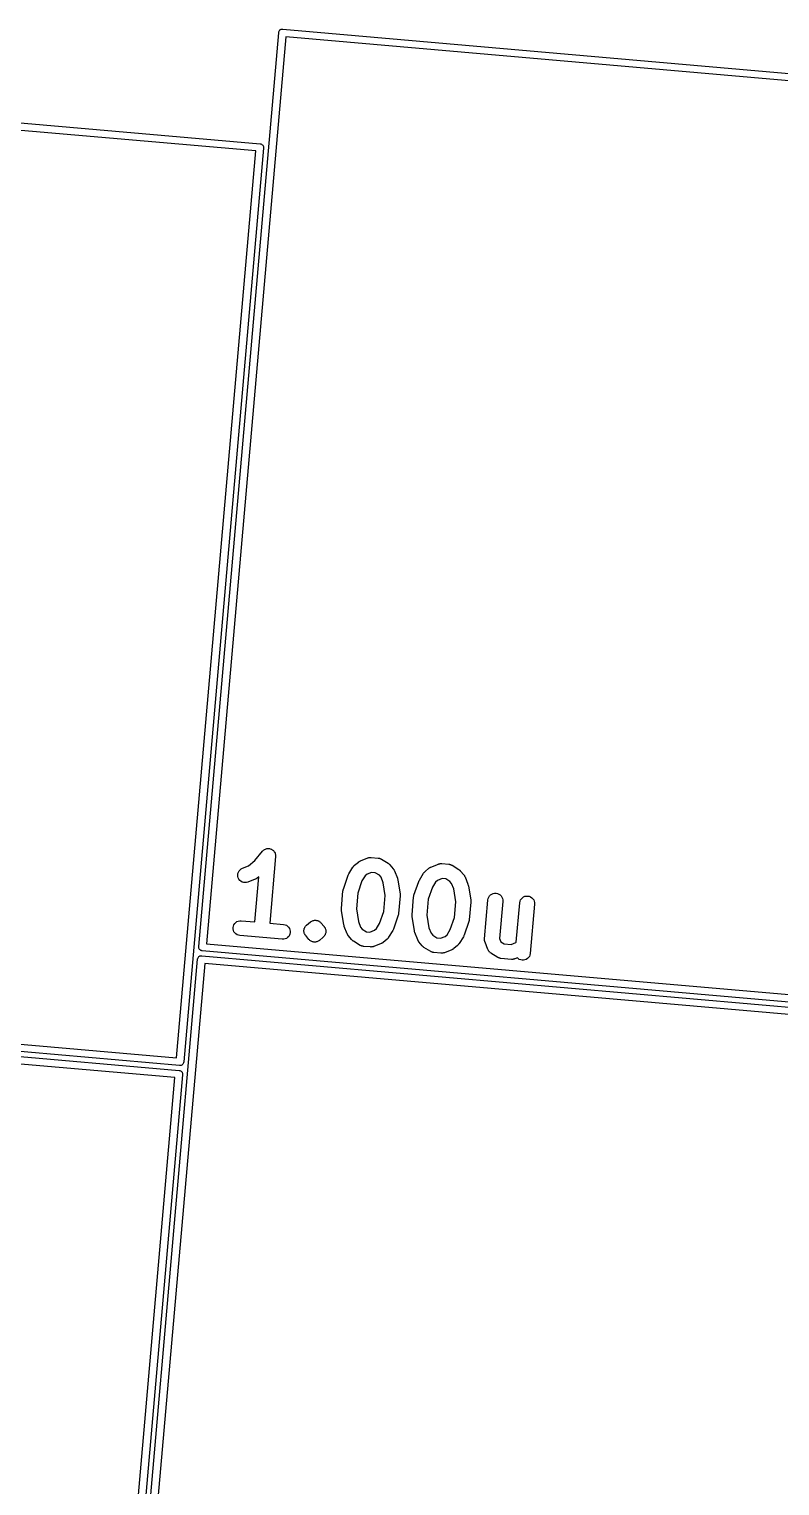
# Model space of a CAD drawing. Extents: x 72 to 342, y -189 to -99.
# Drawn here: x 129.63 to 145.01, y -128.88 to -99.05 of the extents above; entities that cross this region are included whole.
import ezdxf

# ---------------------------------------------------------------- set-up
doc = ezdxf.new("R2010")
doc.units = 0
doc.header["$MEASUREMENT"] = 0
doc.layers.add('BLACK', color=7, linetype='CONTINUOUS')

msp = doc.modelspace()

# ---------------------------------------------------------------- linework, layer by layer
at = {"layer": 'BLACK', "linetype": 'CONTINUOUS'}
for p, q in [((134.767, -99.0642), (134.779, -99.0557)), ((134.779, -99.0557), (134.787, -99.0523)), ((134.779, -99.0557), (134.779, -99.0557)), ((134.787, -99.0523), (134.793, -99.0498)), ((134.793, -99.0498), (134.796, -99.0492)), ((134.796, -99.0492), (134.808, -99.0467)), ((134.808, -99.0467), (134.819, -99.0466)), ((134.819, -99.0466), (134.823, -99.0466)), ((134.823, -99.0466), (134.827, -99.0473)), ((134.827, -99.0473), (153.544, -100.685)), ((133.103, -117.837), (134.74, -99.1199)), ((134.886, -99.2054), (133.261, -117.778)), ((134.74, -99.1162), (134.741, -99.1125)), ((134.74, -99.1199), (134.74, -99.1162)), ((134.741, -99.1125), (134.743, -99.1014)), ((134.741, -99.1125), (134.741, -99.1125)), ((134.743, -99.1014), (134.748, -99.0875)), ((134.748, -99.0875), (134.757, -99.0749)), ((134.757, -99.0749), (134.767, -99.0642)), ((153.458, -100.83), (134.886, -99.2054)), ((115.642, -99.7591), (134.359, -101.397)), ((134.273, -101.542), (115.7, -99.9173)), ((134.359, -101.397), (134.362, -101.397)), ((134.362, -101.397), (134.366, -101.397)), ((134.366, -101.397), (134.366, -101.397)), ((134.366, -101.397), (134.377, -101.399)), ((134.377, -101.399), (134.391, -101.405)), ((134.391, -101.405), (134.404, -101.413)), ((134.404, -101.413), (134.414, -101.424)), ((134.414, -101.424), (134.421, -101.434)), ((134.421, -101.434), (134.423, -101.436)), ((134.423, -101.436), (134.423, -101.438)), ((134.423, -101.438), (134.429, -101.45)), ((132.648, -120.115), (134.273, -101.542)), ((134.431, -101.483), (132.794, -120.2)), ((134.429, -101.45), (134.429, -101.45)), ((134.429, -101.45), (134.432, -101.465)), ((134.432, -101.48), (134.431, -101.483)), ((134.432, -101.465), (134.432, -101.476)), ((134.432, -101.476), (134.432, -101.48)), ((134.252, -116.077), (134.406, -115.885)), ((134.406, -115.885), (134.407, -115.883)), ((134.407, -115.883), (134.407, -115.883)), ((134.407, -115.883), (134.407, -115.883)), ((134.407, -115.883), (134.408, -115.883)), ((134.408, -115.883), (134.418, -115.873)), ((134.418, -115.873), (134.429, -115.862)), ((134.429, -115.862), (134.441, -115.854)), ((134.429, -115.862), (134.429, -115.862)), ((134.429, -115.862), (134.429, -115.862)), ((134.441, -115.854), (134.453, -115.846)), ((134.453, -115.846), (134.467, -115.84)), ((134.453, -115.846), (134.453, -115.846)), ((134.453, -115.846), (134.453, -115.846)), ((134.467, -115.84), (134.481, -115.834)), ((134.481, -115.834), (134.495, -115.831)), ((134.481, -115.834), (134.481, -115.834)), ((134.481, -115.834), (134.481, -115.834)), ((134.495, -115.831), (134.51, -115.828)), ((134.51, -115.828), (134.51, -115.828)), ((134.51, -115.828), (134.51, -115.828)), ((134.51, -115.828), (134.525, -115.828)), ((134.525, -115.828), (134.54, -115.828)), ((134.54, -115.828), (134.54, -115.828)), ((134.54, -115.828), (134.555, -115.831)), ((134.54, -115.828), (134.54, -115.828)), ((134.555, -115.831), (134.569, -115.834)), ((134.677, -115.993), (134.558, -117.36)), ((134.569, -115.834), (134.569, -115.834)), ((134.569, -115.834), (134.569, -115.834)), ((134.569, -115.834), (134.583, -115.84)), ((134.583, -115.84), (134.596, -115.845)), ((134.596, -115.845), (134.596, -115.845)), ((134.596, -115.845), (134.597, -115.845)), ((134.597, -115.845), (134.609, -115.854)), ((134.609, -115.854), (134.621, -115.862)), ((134.621, -115.862), (134.621, -115.862)), ((134.621, -115.862), (134.621, -115.862)), ((134.621, -115.862), (134.632, -115.872)), ((134.632, -115.872), (134.642, -115.883)), ((134.642, -115.883), (134.642, -115.883)), ((134.642, -115.883), (134.642, -115.883)), ((134.642, -115.883), (134.651, -115.895)), ((134.651, -115.895), (134.659, -115.907)), ((134.659, -115.907), (134.659, -115.907)), ((134.659, -115.907), (134.659, -115.907)), ((134.659, -115.907), (134.665, -115.921)), ((134.665, -115.921), (134.671, -115.934)), ((134.671, -115.934), (134.671, -115.935)), ((134.671, -115.935), (134.671, -115.935)), ((134.671, -115.935), (134.674, -115.949)), ((134.674, -115.949), (134.677, -115.964)), ((134.677, -115.964), (134.677, -115.964)), ((134.677, -115.964), (134.677, -115.964)), ((134.677, -115.964), (134.677, -115.979)), ((134.677, -115.979), (134.677, -115.993)), ((136.415, -116.081), (136.566, -116.022)), ((136.566, -116.022), (136.568, -116.021)), ((136.568, -116.021), (136.572, -116.02)), ((136.572, -116.02), (136.576, -116.018)), ((136.576, -116.018), (136.586, -116.016)), ((136.586, -116.016), (136.596, -116.013)), ((136.596, -116.013), (136.601, -116.013)), ((136.601, -116.013), (136.605, -116.012)), ((136.605, -116.012), (136.616, -116.012)), ((136.616, -116.012), (136.626, -116.011)), ((136.626, -116.011), (136.631, -116.012)), ((136.631, -116.012), (136.635, -116.012)), ((136.635, -116.012), (136.78, -116.024)), ((136.78, -116.024), (136.782, -116.025)), ((136.782, -116.025), (136.786, -116.025)), ((136.786, -116.025), (136.791, -116.026)), ((136.791, -116.026), (136.801, -116.028)), ((136.801, -116.028), (136.811, -116.03)), ((136.811, -116.03), (136.815, -116.032)), ((136.815, -116.032), (136.819, -116.033)), ((136.819, -116.033), (136.829, -116.038)), ((136.829, -116.038), (136.838, -116.042)), ((136.838, -116.042), (136.842, -116.044)), ((136.842, -116.044), (136.846, -116.046)), ((136.846, -116.046), (136.984, -116.131)), ((133.901, -116.373), (133.905, -116.343)), ((133.905, -116.343), (133.914, -116.315)), ((133.914, -116.315), (133.928, -116.289)), ((133.928, -116.289), (133.948, -116.266)), ((133.948, -116.266), (133.971, -116.248)), ((133.971, -116.248), (133.998, -116.234)), ((133.998, -116.234), (134.125, -116.184)), ((134.125, -116.184), (134.252, -116.077)), ((136.171, -116.362), (136.177, -116.349)), ((136.177, -116.348), (136.262, -116.209)), ((136.177, -116.349), (136.177, -116.348)), ((136.177, -116.348), (136.177, -116.348)), ((136.262, -116.209), (136.264, -116.208)), ((136.264, -116.208), (136.269, -116.201)), ((136.269, -116.201), (136.273, -116.194)), ((136.273, -116.194), (136.278, -116.189)), ((136.278, -116.189), (136.282, -116.184)), ((136.282, -116.184), (136.288, -116.178)), ((136.288, -116.178), (136.294, -116.172)), ((136.294, -116.172), (136.373, -116.106)), ((136.373, -116.106), (136.375, -116.105)), ((136.375, -116.105), (136.382, -116.1)), ((136.382, -116.1), (136.388, -116.095)), ((136.388, -116.095), (136.394, -116.092)), ((136.394, -116.092), (136.399, -116.089)), ((136.399, -116.089), (136.407, -116.085)), ((136.407, -116.085), (136.415, -116.081)), ((136.55, -116.356), (136.509, -116.39)), ((136.644, -116.318), (136.55, -116.356)), ((136.717, -116.325), (136.644, -116.318)), ((136.804, -116.378), (136.717, -116.325)), ((136.984, -116.131), (136.986, -116.132)), ((136.986, -116.132), (136.993, -116.138)), ((136.993, -116.138), (137, -116.142)), ((137, -116.142), (137.005, -116.147)), ((137.005, -116.147), (137.01, -116.151)), ((137.01, -116.151), (137.015, -116.157)), ((137.015, -116.157), (137.021, -116.163)), ((137.021, -116.163), (137.087, -116.242)), ((137.087, -116.242), (137.089, -116.243)), ((137.089, -116.243), (137.093, -116.251)), ((137.093, -116.251), (137.099, -116.257)), ((137.099, -116.257), (137.102, -116.263)), ((137.102, -116.263), (137.105, -116.268)), ((137.105, -116.268), (137.108, -116.276)), ((137.108, -116.276), (137.112, -116.284)), ((137.112, -116.284), (137.172, -116.435)), ((137.623, -116.474), (137.708, -116.336)), ((137.708, -116.336), (137.709, -116.334)), ((137.709, -116.334), (137.715, -116.327)), ((137.715, -116.327), (137.719, -116.32)), ((137.719, -116.32), (137.724, -116.316)), ((137.724, -116.316), (137.728, -116.311)), ((137.728, -116.311), (137.734, -116.305)), ((137.734, -116.305), (137.74, -116.299)), ((137.74, -116.299), (137.819, -116.233)), ((137.819, -116.233), (137.82, -116.232)), ((137.82, -116.232), (137.828, -116.227)), ((137.828, -116.227), (137.834, -116.221)), ((137.834, -116.221), (137.84, -116.219)), ((137.84, -116.219), (137.845, -116.215)), ((137.845, -116.215), (137.853, -116.212)), ((137.853, -116.212), (137.861, -116.208)), ((137.861, -116.208), (138.012, -116.148)), ((138.012, -116.148), (138.014, -116.147)), ((138.014, -116.147), (138.018, -116.146)), ((138.018, -116.146), (138.022, -116.145)), ((138.022, -116.145), (138.032, -116.142)), ((138.032, -116.142), (138.042, -116.14)), ((138.042, -116.14), (138.047, -116.139)), ((138.047, -116.139), (138.051, -116.138)), ((138.051, -116.138), (138.062, -116.138)), ((138.062, -116.138), (138.072, -116.138)), ((138.072, -116.138), (138.077, -116.138)), ((138.077, -116.138), (138.081, -116.138)), ((138.081, -116.138), (138.226, -116.151)), ((138.226, -116.151), (138.228, -116.151)), ((138.228, -116.151), (138.232, -116.152)), ((138.232, -116.152), (138.237, -116.152)), ((138.237, -116.152), (138.247, -116.155)), ((138.247, -116.155), (138.257, -116.157)), ((138.257, -116.157), (138.261, -116.159)), ((138.261, -116.159), (138.265, -116.16)), ((138.265, -116.16), (138.275, -116.164)), ((138.275, -116.164), (138.284, -116.168)), ((138.284, -116.168), (138.288, -116.171)), ((138.288, -116.171), (138.292, -116.173)), ((138.292, -116.173), (138.43, -116.258)), ((138.43, -116.258), (138.432, -116.259)), ((138.432, -116.259), (138.439, -116.264)), ((138.439, -116.264), (138.446, -116.269)), ((138.446, -116.269), (138.451, -116.273)), ((138.451, -116.273), (138.456, -116.277)), ((138.456, -116.277), (138.461, -116.284)), ((138.461, -116.284), (138.467, -116.29)), ((138.467, -116.29), (138.533, -116.368)), ((133.903, -116.402), (133.901, -116.373)), ((133.911, -116.431), (133.903, -116.402)), ((133.925, -116.457), (133.911, -116.431)), ((133.943, -116.481), (133.925, -116.457)), ((133.966, -116.5), (133.943, -116.481)), ((133.991, -116.515), (133.966, -116.5)), ((134.02, -116.524), (133.991, -116.515)), ((134.049, -116.528), (134.02, -116.524)), ((134.079, -116.526), (134.049, -116.528)), ((134.108, -116.518), (134.079, -116.526)), ((134.11, -116.518), (134.108, -116.518)), ((134.26, -116.458), (134.11, -116.518)), ((134.254, -117.333), (134.335, -116.406)), ((134.268, -116.454), (134.26, -116.458)), ((134.276, -116.451), (134.268, -116.454)), ((134.281, -116.447), (134.276, -116.451)), ((134.287, -116.444), (134.281, -116.447)), ((134.294, -116.439), (134.287, -116.444)), ((134.301, -116.434), (134.294, -116.439)), ((134.302, -116.433), (134.301, -116.434)), ((134.335, -116.406), (134.302, -116.433)), ((136.066, -116.661), (136.163, -116.378)), ((136.163, -116.378), (136.164, -116.376)), ((136.164, -116.374), (136.171, -116.362)), ((136.164, -116.375), (136.164, -116.374)), ((136.164, -116.376), (136.164, -116.375)), ((136.446, -116.493), (136.36, -116.742)), ((136.509, -116.39), (136.446, -116.493)), ((136.838, -116.419), (136.804, -116.378)), ((136.882, -116.531), (136.838, -116.419)), ((136.924, -116.792), (136.882, -116.531)), ((137.172, -116.435), (137.173, -116.437)), ((137.173, -116.437), (137.173, -116.437)), ((137.173, -116.437), (137.173, -116.438)), ((137.173, -116.438), (137.177, -116.452)), ((137.177, -116.452), (137.181, -116.465)), ((137.181, -116.465), (137.181, -116.466)), ((137.181, -116.466), (137.181, -116.467)), ((137.181, -116.467), (137.228, -116.762)), ((137.512, -116.787), (137.609, -116.504)), ((137.609, -116.504), (137.61, -116.502)), ((137.61, -116.501), (137.617, -116.488)), ((137.61, -116.502), (137.61, -116.501)), ((137.61, -116.502), (137.61, -116.502)), ((137.617, -116.488), (137.623, -116.475)), ((137.623, -116.475), (137.623, -116.474)), ((137.623, -116.475), (137.623, -116.475)), ((137.892, -116.619), (137.806, -116.869)), ((137.955, -116.516), (137.892, -116.619)), ((137.996, -116.482), (137.955, -116.516)), ((138.09, -116.445), (137.996, -116.482)), ((138.163, -116.451), (138.09, -116.445)), ((138.25, -116.504), (138.163, -116.451)), ((138.284, -116.545), (138.25, -116.504)), ((138.328, -116.658), (138.284, -116.545)), ((138.37, -116.918), (138.328, -116.658)), ((138.533, -116.368), (138.535, -116.37)), ((138.535, -116.37), (138.539, -116.377)), ((138.539, -116.377), (138.545, -116.384)), ((138.545, -116.384), (138.548, -116.389)), ((138.548, -116.389), (138.551, -116.395)), ((138.551, -116.395), (138.554, -116.403)), ((138.554, -116.403), (138.558, -116.41)), ((138.558, -116.41), (138.618, -116.561)), ((138.618, -116.561), (138.619, -116.563)), ((138.619, -116.563), (138.619, -116.564)), ((138.619, -116.564), (138.619, -116.564)), ((138.619, -116.564), (138.623, -116.578)), ((138.623, -116.578), (138.626, -116.592)), ((138.626, -116.592), (138.627, -116.592)), ((138.627, -116.592), (138.627, -116.593)), ((138.627, -116.593), (138.674, -116.889)), ((136.026, -117.058), (136.058, -116.697)), ((136.058, -116.695), (136.059, -116.692)), ((136.058, -116.697), (136.058, -116.695)), ((136.059, -116.689), (136.062, -116.678)), ((136.059, -116.692), (136.059, -116.689)), ((136.062, -116.678), (136.064, -116.666)), ((136.064, -116.666), (136.065, -116.663)), ((136.065, -116.663), (136.066, -116.661)), ((136.36, -116.742), (136.332, -117.066)), ((136.895, -117.116), (136.924, -116.792)), ((137.229, -116.799), (137.197, -117.161)), ((137.228, -116.762), (137.228, -116.764)), ((137.228, -116.764), (137.228, -116.767)), ((137.228, -116.767), (137.229, -116.77)), ((137.229, -116.77), (137.229, -116.782)), ((137.229, -116.782), (137.229, -116.794)), ((137.229, -116.794), (137.229, -116.797)), ((137.229, -116.797), (137.229, -116.799)), ((137.472, -117.185), (137.504, -116.823)), ((137.504, -116.821), (137.505, -116.819)), ((137.504, -116.823), (137.504, -116.821)), ((137.505, -116.816), (137.507, -116.804)), ((137.505, -116.819), (137.505, -116.816)), ((137.507, -116.804), (137.51, -116.792)), ((137.51, -116.792), (137.511, -116.79)), ((137.511, -116.79), (137.512, -116.787)), ((137.806, -116.869), (137.777, -117.193)), ((138.341, -117.242), (138.37, -116.918)), ((138.675, -116.926), (138.643, -117.287)), ((138.674, -116.889), (138.674, -116.891)), ((138.674, -116.891), (138.674, -116.893)), ((138.674, -116.893), (138.675, -116.896)), ((138.675, -116.896), (138.675, -116.908)), ((138.675, -116.908), (138.675, -116.92)), ((138.675, -116.92), (138.675, -116.923)), ((138.675, -116.923), (138.675, -116.926)), ((138.959, -117.679), (139.028, -116.884)), ((139.028, -116.884), (139.029, -116.882)), ((139.029, -116.882), (139.034, -116.853)), ((139.034, -116.853), (139.046, -116.825)), ((139.046, -116.825), (139.062, -116.801)), ((139.062, -116.801), (139.083, -116.779)), ((139.083, -116.779), (139.108, -116.763)), ((139.108, -116.763), (139.136, -116.752)), ((139.136, -116.752), (139.165, -116.746)), ((139.165, -116.746), (139.195, -116.746)), ((139.195, -116.746), (139.224, -116.751)), ((139.224, -116.751), (139.251, -116.762)), ((139.251, -116.762), (139.276, -116.779)), ((139.332, -116.911), (139.266, -117.67)), ((139.276, -116.779), (139.297, -116.8)), ((139.297, -116.8), (139.314, -116.824)), ((139.314, -116.824), (139.326, -116.852)), ((139.326, -116.852), (139.332, -116.881)), ((139.332, -116.881), (139.332, -116.911)), ((139.609, -117.746), (139.679, -116.941)), ((139.679, -116.939), (139.685, -116.91)), ((139.679, -116.941), (139.679, -116.939)), ((139.685, -116.91), (139.697, -116.882)), ((139.697, -116.882), (139.713, -116.857)), ((139.713, -116.857), (139.734, -116.836)), ((139.734, -116.836), (139.759, -116.82)), ((139.759, -116.82), (139.786, -116.808)), ((139.786, -116.808), (139.815, -116.803)), ((139.815, -116.803), (139.845, -116.802)), ((139.845, -116.802), (139.874, -116.808)), ((139.874, -116.808), (139.902, -116.819)), ((139.902, -116.819), (139.927, -116.836)), ((139.927, -116.836), (139.948, -116.857)), ((139.948, -116.857), (139.965, -116.881)), ((139.965, -116.881), (139.976, -116.909)), ((139.976, -116.909), (139.982, -116.938)), ((139.982, -116.938), (139.983, -116.967)), ((136.026, -117.061), (136.026, -117.058)), ((136.026, -117.064), (136.026, -117.061)), ((136.026, -117.076), (136.026, -117.064)), ((136.027, -117.088), (136.026, -117.076)), ((136.027, -117.091), (136.027, -117.088)), ((136.027, -117.094), (136.027, -117.091)), ((136.028, -117.096), (136.027, -117.094)), ((136.075, -117.391), (136.028, -117.096)), ((136.332, -117.066), (136.373, -117.327)), ((136.809, -117.365), (136.895, -117.116)), ((137.19, -117.197), (137.092, -117.48)), ((137.191, -117.192), (137.19, -117.195)), ((137.19, -117.195), (137.19, -117.197)), ((137.194, -117.18), (137.191, -117.192)), ((137.197, -117.168), (137.194, -117.18)), ((137.197, -117.161), (137.197, -117.163)), ((137.197, -117.163), (137.197, -117.166)), ((137.197, -117.166), (137.197, -117.168)), ((137.472, -117.188), (137.472, -117.185)), ((137.472, -117.19), (137.472, -117.188)), ((137.472, -117.202), (137.472, -117.19)), ((137.472, -117.215), (137.472, -117.202)), ((137.473, -117.217), (137.472, -117.215)), ((137.473, -117.22), (137.473, -117.217)), ((137.473, -117.222), (137.473, -117.22)), ((137.52, -117.518), (137.473, -117.222)), ((137.777, -117.193), (137.819, -117.453)), ((138.255, -117.491), (138.341, -117.242)), ((139.983, -116.967), (139.894, -117.98)), ((133.807, -117.446), (133.813, -117.417)), ((133.807, -117.476), (133.807, -117.446)), ((133.813, -117.505), (133.807, -117.476)), ((133.813, -117.417), (133.824, -117.389)), ((133.824, -117.532), (133.813, -117.505)), ((133.824, -117.389), (133.84, -117.364)), ((133.841, -117.557), (133.824, -117.532)), ((133.84, -117.364), (133.861, -117.343)), ((133.861, -117.343), (133.886, -117.327)), ((133.886, -117.327), (133.913, -117.315)), ((133.913, -117.315), (133.942, -117.309)), ((133.942, -117.309), (133.972, -117.308)), ((133.972, -117.308), (134.254, -117.333)), ((134.558, -117.36), (134.839, -117.384)), ((134.839, -117.384), (134.842, -117.385)), ((134.842, -117.385), (134.871, -117.39)), ((134.871, -117.39), (134.898, -117.402)), ((134.898, -117.402), (134.923, -117.418)), ((134.923, -117.418), (134.944, -117.439)), ((134.944, -117.439), (134.96, -117.464)), ((134.96, -117.464), (134.972, -117.492)), ((134.972, -117.492), (134.978, -117.521)), ((134.978, -117.551), (134.972, -117.58)), ((134.978, -117.521), (134.978, -117.551)), ((135.259, -117.5), (135.262, -117.485)), ((135.259, -117.501), (135.259, -117.5)), ((135.259, -117.5), (135.259, -117.5)), ((135.259, -117.515), (135.259, -117.501)), ((135.259, -117.529), (135.259, -117.515)), ((135.259, -117.53), (135.259, -117.529)), ((135.262, -117.544), (135.259, -117.53)), ((135.259, -117.53), (135.259, -117.53)), ((135.262, -117.485), (135.265, -117.471)), ((135.265, -117.559), (135.262, -117.544)), ((135.265, -117.47), (135.27, -117.457)), ((135.265, -117.471), (135.265, -117.47)), ((135.265, -117.471), (135.265, -117.471)), ((135.27, -117.457), (135.276, -117.444)), ((135.276, -117.443), (135.284, -117.431)), ((135.276, -117.444), (135.276, -117.443)), ((135.276, -117.443), (135.276, -117.443)), ((135.284, -117.431), (135.292, -117.419)), ((135.292, -117.419), (135.293, -117.418)), ((135.292, -117.419), (135.292, -117.419)), ((135.293, -117.418), (135.303, -117.408)), ((135.303, -117.408), (135.313, -117.398)), ((135.313, -117.398), (135.392, -117.332)), ((135.392, -117.332), (135.392, -117.331)), ((135.392, -117.331), (135.392, -117.331)), ((135.392, -117.331), (135.392, -117.331)), ((135.392, -117.331), (135.393, -117.331)), ((135.393, -117.33), (135.405, -117.322)), ((135.393, -117.331), (135.393, -117.33)), ((135.393, -117.331), (135.393, -117.331)), ((135.393, -117.331), (135.393, -117.331)), ((135.405, -117.322), (135.417, -117.314)), ((135.417, -117.314), (135.417, -117.314)), ((135.417, -117.314), (135.417, -117.314)), ((135.417, -117.314), (135.418, -117.314)), ((135.418, -117.314), (135.431, -117.309)), ((135.418, -117.314), (135.418, -117.314)), ((135.431, -117.309), (135.444, -117.303)), ((135.444, -117.303), (135.445, -117.303)), ((135.445, -117.303), (135.459, -117.3)), ((135.445, -117.303), (135.445, -117.303)), ((135.445, -117.303), (135.445, -117.303)), ((135.445, -117.303), (135.445, -117.303)), ((135.459, -117.3), (135.474, -117.297)), ((135.474, -117.297), (135.474, -117.297)), ((135.474, -117.297), (135.474, -117.297)), ((135.474, -117.297), (135.474, -117.297)), ((135.474, -117.297), (135.475, -117.297)), ((135.475, -117.297), (135.489, -117.297)), ((135.489, -117.297), (135.503, -117.297)), ((135.503, -117.297), (135.504, -117.297)), ((135.504, -117.297), (135.504, -117.297)), ((135.504, -117.297), (135.504, -117.297)), ((135.504, -117.297), (135.504, -117.297)), ((135.504, -117.297), (135.518, -117.3)), ((135.518, -117.3), (135.533, -117.302)), ((135.533, -117.302), (135.533, -117.302)), ((135.533, -117.302), (135.533, -117.302)), ((135.533, -117.302), (135.533, -117.303)), ((135.533, -117.303), (135.534, -117.303)), ((135.534, -117.303), (135.547, -117.308)), ((135.547, -117.308), (135.56, -117.313)), ((135.56, -117.313), (135.56, -117.314)), ((135.56, -117.314), (135.561, -117.314)), ((135.561, -117.314), (135.561, -117.314)), ((135.561, -117.314), (135.561, -117.314)), ((135.561, -117.314), (135.573, -117.322)), ((135.573, -117.322), (135.585, -117.33)), ((135.585, -117.33), (135.585, -117.33)), ((135.585, -117.33), (135.585, -117.33)), ((135.585, -117.33), (135.586, -117.33)), ((135.586, -117.33), (135.586, -117.33)), ((135.586, -117.33), (135.596, -117.34)), ((135.596, -117.34), (135.606, -117.351)), ((135.606, -117.351), (135.672, -117.429)), ((135.672, -117.429), (135.673, -117.43)), ((135.673, -117.43), (135.673, -117.43)), ((135.673, -117.43), (135.673, -117.43)), ((135.673, -117.43), (135.674, -117.431)), ((135.674, -117.431), (135.682, -117.443)), ((135.682, -117.443), (135.69, -117.455)), ((135.69, -117.455), (135.69, -117.455)), ((135.69, -117.455), (135.69, -117.456)), ((135.69, -117.456), (135.696, -117.469)), ((135.696, -117.469), (135.701, -117.482)), ((135.701, -117.482), (135.701, -117.483)), ((135.701, -117.483), (135.701, -117.483)), ((135.701, -117.483), (135.704, -117.497)), ((135.704, -117.497), (135.707, -117.511)), ((135.707, -117.542), (135.704, -117.556)), ((135.707, -117.511), (135.707, -117.512)), ((135.707, -117.512), (135.707, -117.512)), ((135.707, -117.512), (135.707, -117.527)), ((135.707, -117.527), (135.707, -117.541)), ((135.707, -117.541), (135.707, -117.541)), ((135.707, -117.541), (135.707, -117.542)), ((136.075, -117.392), (136.075, -117.391)), ((136.075, -117.393), (136.075, -117.392)), ((136.079, -117.406), (136.075, -117.393)), ((136.082, -117.42), (136.079, -117.406)), ((136.082, -117.421), (136.082, -117.42)), ((136.083, -117.421), (136.082, -117.421)), ((136.083, -117.423), (136.083, -117.421)), ((136.143, -117.574), (136.083, -117.423)), ((136.373, -117.327), (136.417, -117.439)), ((136.417, -117.439), (136.452, -117.48)), ((136.452, -117.48), (136.538, -117.533)), ((136.538, -117.533), (136.611, -117.539)), ((136.611, -117.539), (136.705, -117.502)), ((136.705, -117.502), (136.746, -117.468)), ((136.746, -117.468), (136.809, -117.365)), ((137.078, -117.51), (136.993, -117.648)), ((137.079, -117.509), (137.078, -117.51)), ((137.078, -117.51), (137.078, -117.51)), ((137.085, -117.496), (137.079, -117.509)), ((137.091, -117.483), (137.085, -117.496)), ((137.092, -117.48), (137.091, -117.482)), ((137.091, -117.482), (137.091, -117.483)), ((137.091, -117.483), (137.091, -117.483)), ((137.521, -117.518), (137.52, -117.518)), ((137.521, -117.519), (137.521, -117.518)), ((137.524, -117.533), (137.521, -117.519)), ((137.528, -117.546), (137.524, -117.533)), ((137.528, -117.547), (137.528, -117.546)), ((137.529, -117.548), (137.528, -117.547)), ((137.529, -117.55), (137.529, -117.548)), ((137.589, -117.701), (137.529, -117.55)), ((137.819, -117.453), (137.863, -117.566)), ((138.192, -117.594), (138.255, -117.491)), ((138.636, -117.324), (138.538, -117.607)), ((138.637, -117.319), (138.636, -117.321)), ((138.636, -117.321), (138.636, -117.324)), ((138.64, -117.307), (138.637, -117.319)), ((138.643, -117.295), (138.64, -117.307)), ((138.643, -117.287), (138.643, -117.289)), ((138.643, -117.289), (138.643, -117.292)), ((138.643, -117.292), (138.643, -117.295)), ((133.102, -117.841), (133.103, -117.837)), ((133.102, -117.856), (133.102, -117.841)), ((133.261, -117.778), (151.833, -119.403)), ((133.862, -117.578), (133.841, -117.557)), ((133.887, -117.595), (133.862, -117.578)), ((133.914, -117.606), (133.887, -117.595)), ((133.943, -117.612), (133.914, -117.606)), ((133.945, -117.612), (133.943, -117.612)), ((134.813, -117.688), (133.945, -117.612)), ((134.843, -117.688), (134.813, -117.688)), ((134.872, -117.682), (134.843, -117.688)), ((134.899, -117.67), (134.872, -117.682)), ((134.924, -117.653), (134.899, -117.67)), ((134.945, -117.632), (134.924, -117.653)), ((134.961, -117.607), (134.945, -117.632)), ((134.972, -117.58), (134.961, -117.607)), ((135.265, -117.56), (135.265, -117.559)), ((135.265, -117.559), (135.265, -117.559)), ((135.271, -117.573), (135.265, -117.56)), ((135.276, -117.586), (135.271, -117.573)), ((135.277, -117.587), (135.276, -117.586)), ((135.285, -117.599), (135.277, -117.587)), ((135.277, -117.587), (135.277, -117.587)), ((135.293, -117.611), (135.285, -117.599)), ((135.293, -117.612), (135.293, -117.611)), ((135.294, -117.612), (135.293, -117.612)), ((135.293, -117.612), (135.293, -117.612)), ((135.293, -117.612), (135.293, -117.612)), ((135.36, -117.691), (135.294, -117.612)), ((135.37, -117.701), (135.36, -117.691)), ((135.381, -117.711), (135.37, -117.701)), ((135.381, -117.712), (135.381, -117.711)), ((135.381, -117.711), (135.381, -117.711)), ((135.393, -117.72), (135.381, -117.712)), ((135.381, -117.712), (135.381, -117.712)), ((135.381, -117.712), (135.381, -117.712)), ((135.405, -117.728), (135.393, -117.72)), ((135.406, -117.728), (135.405, -117.728)), ((135.419, -117.734), (135.406, -117.728)), ((135.406, -117.728), (135.406, -117.728)), ((135.406, -117.728), (135.406, -117.728)), ((135.406, -117.728), (135.406, -117.728)), ((135.433, -117.739), (135.419, -117.734)), ((135.434, -117.739), (135.433, -117.739)), ((135.433, -117.739), (135.433, -117.739)), ((135.433, -117.739), (135.433, -117.739)), ((135.448, -117.742), (135.434, -117.739)), ((135.434, -117.739), (135.434, -117.739)), ((135.462, -117.745), (135.448, -117.742)), ((135.463, -117.745), (135.462, -117.745)), ((135.462, -117.745), (135.462, -117.745)), ((135.477, -117.745), (135.463, -117.745)), ((135.463, -117.745), (135.463, -117.745)), ((135.463, -117.745), (135.463, -117.745)), ((135.492, -117.745), (135.477, -117.745)), ((135.493, -117.745), (135.492, -117.745)), ((135.492, -117.745), (135.492, -117.745)), ((135.492, -117.745), (135.492, -117.745)), ((135.507, -117.742), (135.493, -117.745)), ((135.493, -117.745), (135.493, -117.745)), ((135.521, -117.739), (135.507, -117.742)), ((135.522, -117.739), (135.521, -117.739)), ((135.521, -117.739), (135.521, -117.739)), ((135.521, -117.739), (135.521, -117.739)), ((135.535, -117.733), (135.522, -117.739)), ((135.522, -117.739), (135.522, -117.739)), ((135.548, -117.728), (135.535, -117.733)), ((135.549, -117.728), (135.548, -117.728)), ((135.561, -117.719), (135.549, -117.727)), ((135.549, -117.727), (135.549, -117.727)), ((135.549, -117.727), (135.549, -117.727)), ((135.549, -117.727), (135.549, -117.728)), ((135.573, -117.711), (135.561, -117.719)), ((135.574, -117.711), (135.573, -117.711)), ((135.575, -117.71), (135.574, -117.711)), ((135.574, -117.711), (135.574, -117.711)), ((135.574, -117.711), (135.574, -117.711)), ((135.574, -117.711), (135.574, -117.711)), ((135.574, -117.711), (135.574, -117.711)), ((135.574, -117.711), (135.574, -117.711)), ((135.653, -117.644), (135.575, -117.71)), ((135.663, -117.634), (135.653, -117.644)), ((135.674, -117.623), (135.663, -117.634)), ((135.682, -117.611), (135.674, -117.623)), ((135.674, -117.623), (135.674, -117.623)), ((135.674, -117.623), (135.674, -117.623)), ((135.69, -117.599), (135.682, -117.611)), ((135.691, -117.598), (135.69, -117.598)), ((135.69, -117.598), (135.69, -117.599)), ((135.696, -117.585), (135.691, -117.598)), ((135.701, -117.571), (135.696, -117.585)), ((135.702, -117.57), (135.701, -117.571)), ((135.701, -117.571), (135.701, -117.571)), ((135.704, -117.556), (135.702, -117.57)), ((136.147, -117.582), (136.143, -117.574)), ((136.15, -117.59), (136.147, -117.582)), ((136.154, -117.595), (136.15, -117.59)), ((136.157, -117.601), (136.154, -117.595)), ((136.162, -117.607), (136.157, -117.601)), ((136.167, -117.614), (136.162, -117.607)), ((136.168, -117.616), (136.167, -117.614)), ((136.234, -117.695), (136.168, -117.616)), ((136.24, -117.701), (136.234, -117.695)), ((136.246, -117.707), (136.24, -117.701)), ((136.251, -117.711), (136.246, -117.707)), ((136.255, -117.716), (136.251, -117.711)), ((136.262, -117.72), (136.255, -117.716)), ((136.269, -117.725), (136.262, -117.72)), ((136.271, -117.727), (136.269, -117.725)), ((136.409, -117.812), (136.271, -117.727)), ((136.413, -117.813), (136.409, -117.812)), ((136.417, -117.816), (136.413, -117.813)), ((136.427, -117.82), (136.417, -117.816)), ((136.436, -117.825), (136.427, -117.82)), ((136.44, -117.826), (136.436, -117.825)), ((136.444, -117.827), (136.44, -117.826)), ((136.455, -117.829), (136.444, -117.827)), ((136.465, -117.832), (136.455, -117.829)), ((136.469, -117.832), (136.465, -117.832)), ((136.474, -117.833), (136.469, -117.832)), ((136.476, -117.834), (136.474, -117.833)), ((136.62, -117.846), (136.476, -117.834)), ((136.625, -117.846), (136.62, -117.846)), ((136.629, -117.847), (136.625, -117.846)), ((136.64, -117.846), (136.629, -117.847)), ((136.65, -117.846), (136.64, -117.846)), ((136.654, -117.845), (136.65, -117.846)), ((136.659, -117.845), (136.654, -117.845)), ((136.669, -117.842), (136.659, -117.845)), ((136.679, -117.84), (136.669, -117.842)), ((136.683, -117.838), (136.679, -117.84)), ((136.688, -117.837), (136.683, -117.838)), ((136.69, -117.836), (136.688, -117.837)), ((136.84, -117.776), (136.69, -117.836)), ((136.848, -117.773), (136.84, -117.776)), ((136.856, -117.769), (136.848, -117.773)), ((136.861, -117.766), (136.856, -117.769)), ((136.867, -117.763), (136.861, -117.766)), ((136.874, -117.758), (136.867, -117.763)), ((136.881, -117.753), (136.874, -117.758)), ((136.882, -117.751), (136.881, -117.753)), ((136.961, -117.685), (136.882, -117.751)), ((136.967, -117.679), (136.961, -117.685)), ((136.974, -117.674), (136.967, -117.679)), ((136.977, -117.669), (136.974, -117.674)), ((136.982, -117.664), (136.977, -117.669)), ((136.987, -117.657), (136.982, -117.664)), ((136.992, -117.65), (136.987, -117.657)), ((136.993, -117.648), (136.992, -117.65)), ((137.593, -117.708), (137.589, -117.701)), ((137.596, -117.716), (137.593, -117.708)), ((137.6, -117.721), (137.596, -117.716)), ((137.602, -117.727), (137.6, -117.721)), ((137.608, -117.734), (137.602, -117.727)), ((137.613, -117.741), (137.608, -117.734)), ((137.614, -117.743), (137.613, -117.741)), ((137.68, -117.821), (137.614, -117.743)), ((137.686, -117.827), (137.68, -117.821)), ((137.692, -117.834), (137.686, -117.827)), ((137.697, -117.838), (137.692, -117.834)), ((137.701, -117.842), (137.697, -117.838)), ((137.708, -117.847), (137.701, -117.842)), ((137.715, -117.852), (137.708, -117.847)), ((137.717, -117.853), (137.715, -117.852)), ((137.855, -117.938), (137.717, -117.853)), ((137.863, -117.566), (137.897, -117.606)), ((137.897, -117.606), (137.984, -117.659)), ((137.984, -117.659), (138.057, -117.666)), ((138.057, -117.666), (138.151, -117.629)), ((138.151, -117.629), (138.192, -117.594)), ((138.407, -117.812), (138.328, -117.878)), ((138.413, -117.806), (138.407, -117.812)), ((138.419, -117.8), (138.413, -117.806)), ((138.423, -117.795), (138.419, -117.8)), ((138.428, -117.791), (138.423, -117.795)), ((138.432, -117.784), (138.428, -117.791)), ((138.438, -117.777), (138.432, -117.784)), ((138.439, -117.775), (138.438, -117.777)), ((138.524, -117.637), (138.439, -117.775)), ((138.525, -117.636), (138.524, -117.636)), ((138.524, -117.636), (138.524, -117.637)), ((138.531, -117.623), (138.525, -117.636)), ((138.537, -117.61), (138.531, -117.623)), ((138.538, -117.607), (138.537, -117.609)), ((138.537, -117.609), (138.537, -117.609)), ((138.537, -117.609), (138.537, -117.61)), ((138.958, -117.688), (138.959, -117.684)), ((138.959, -117.699), (138.958, -117.688)), ((138.959, -117.684), (138.959, -117.679)), ((138.959, -117.709), (138.959, -117.699)), ((138.96, -117.713), (138.959, -117.709)), ((138.96, -117.718), (138.96, -117.713)), ((138.963, -117.728), (138.96, -117.718)), ((138.965, -117.738), (138.963, -117.728)), ((138.967, -117.742), (138.965, -117.738)), ((138.968, -117.747), (138.967, -117.742)), ((138.969, -117.749), (138.968, -117.747)), ((139.028, -117.899), (138.969, -117.749)), ((139.266, -117.67), (139.293, -117.74)), ((139.293, -117.74), (139.358, -117.78)), ((139.358, -117.78), (139.503, -117.792)), ((139.503, -117.792), (139.597, -117.755)), ((139.597, -117.755), (139.609, -117.746)), ((131.442, -136.814), (133.08, -118.097)), ((133.08, -118.09), (133.082, -118.079)), ((133.08, -118.094), (133.08, -118.09)), ((133.08, -118.09), (133.08, -118.09)), ((133.08, -118.097), (133.08, -118.094)), ((133.082, -118.079), (133.088, -118.065)), ((133.088, -118.065), (133.096, -118.052)), ((133.096, -118.052), (133.107, -118.042)), ((133.105, -117.87), (133.102, -117.856)), ((133.111, -117.884), (133.105, -117.87)), ((133.107, -118.042), (133.118, -118.034)), ((133.119, -117.897), (133.111, -117.884)), ((133.118, -118.034), (133.119, -118.033)), ((133.13, -117.907), (133.119, -117.897)), ((133.119, -118.033), (133.128, -118.029)), ((133.128, -118.029), (133.133, -118.027)), ((133.143, -117.915), (133.13, -117.907)), ((133.133, -118.027), (133.136, -118.027)), ((133.136, -118.027), (133.148, -118.024)), ((133.157, -117.921), (133.143, -117.915)), ((133.148, -118.024), (133.159, -118.024)), ((133.168, -117.923), (133.157, -117.921)), ((133.159, -118.024), (133.163, -118.024)), ((133.163, -118.024), (133.166, -118.025)), ((133.166, -118.025), (151.883, -119.662)), ((133.171, -117.924), (133.168, -117.923)), ((133.168, -117.923), (133.168, -117.923)), ((133.175, -117.924), (133.171, -117.924)), ((151.892, -119.561), (133.175, -117.924)), ((137.859, -117.94), (137.855, -117.938)), ((137.863, -117.942), (137.859, -117.94)), ((137.872, -117.946), (137.863, -117.942)), ((137.882, -117.951), (137.872, -117.946)), ((137.886, -117.952), (137.882, -117.951)), ((137.89, -117.954), (137.886, -117.952)), ((137.901, -117.956), (137.89, -117.954)), ((137.911, -117.959), (137.901, -117.956)), ((137.915, -117.959), (137.911, -117.959)), ((137.919, -117.96), (137.915, -117.959)), ((137.922, -117.96), (137.919, -117.96)), ((138.066, -117.973), (137.922, -117.96)), ((138.071, -117.973), (138.066, -117.973)), ((138.075, -117.973), (138.071, -117.973)), ((138.086, -117.972), (138.075, -117.973)), ((138.096, -117.972), (138.086, -117.972)), ((138.1, -117.971), (138.096, -117.972)), ((138.105, -117.971), (138.1, -117.971)), ((138.115, -117.968), (138.105, -117.971)), ((138.125, -117.966), (138.115, -117.968)), ((138.129, -117.965), (138.125, -117.966)), ((138.134, -117.963), (138.129, -117.965)), ((138.135, -117.963), (138.134, -117.963)), ((138.286, -117.903), (138.135, -117.963)), ((138.294, -117.899), (138.286, -117.903)), ((138.302, -117.896), (138.294, -117.899)), ((138.307, -117.892), (138.302, -117.896)), ((138.313, -117.889), (138.307, -117.892)), ((138.32, -117.884), (138.313, -117.889)), ((138.327, -117.879), (138.32, -117.884)), ((138.328, -117.878), (138.327, -117.879)), ((139.03, -117.902), (139.028, -117.899)), ((139.031, -117.905), (139.03, -117.902)), ((139.037, -117.916), (139.031, -117.905)), ((139.042, -117.926), (139.037, -117.916)), ((139.044, -117.928), (139.042, -117.926)), ((139.046, -117.931), (139.044, -117.928)), ((139.053, -117.94), (139.046, -117.931)), ((139.061, -117.949), (139.053, -117.94)), ((139.063, -117.951), (139.061, -117.949)), ((139.065, -117.954), (139.063, -117.951)), ((139.074, -117.961), (139.065, -117.954)), ((139.083, -117.969), (139.074, -117.961)), ((139.086, -117.97), (139.083, -117.969)), ((139.089, -117.972), (139.086, -117.97)), ((139.09, -117.973), (139.089, -117.972)), ((139.229, -118.058), (139.09, -117.973)), ((139.233, -118.06), (139.229, -118.058)), ((139.236, -118.063), (139.233, -118.06)), ((139.246, -118.067), (139.236, -118.063)), ((139.255, -118.071), (139.246, -118.067)), ((139.26, -118.072), (139.255, -118.071)), ((139.264, -118.074), (139.26, -118.072)), ((139.274, -118.076), (139.264, -118.074)), ((139.284, -118.079), (139.274, -118.076)), ((139.289, -118.079), (139.284, -118.079)), ((139.293, -118.08), (139.289, -118.079)), ((139.295, -118.08), (139.293, -118.08)), ((139.512, -118.099), (139.295, -118.08)), ((139.517, -118.099), (139.512, -118.099)), ((139.521, -118.1), (139.517, -118.099)), ((139.531, -118.099), (139.521, -118.1)), ((139.542, -118.099), (139.531, -118.099)), ((139.546, -118.098), (139.542, -118.099)), ((139.551, -118.098), (139.546, -118.098)), ((139.561, -118.095), (139.551, -118.098)), ((139.571, -118.093), (139.561, -118.095)), ((139.575, -118.091), (139.571, -118.093)), ((139.579, -118.09), (139.575, -118.091)), ((139.581, -118.089), (139.579, -118.09)), ((139.631, -118.069), (139.581, -118.089)), ((139.646, -118.085), (139.631, -118.069)), ((139.671, -118.101), (139.646, -118.085)), ((139.699, -118.112), (139.671, -118.101)), ((139.728, -118.118), (139.699, -118.112)), ((139.758, -118.118), (139.728, -118.118)), ((139.787, -118.112), (139.758, -118.118)), ((139.814, -118.101), (139.787, -118.112)), ((139.839, -118.084), (139.814, -118.101)), ((139.86, -118.063), (139.839, -118.084)), ((139.877, -118.038), (139.86, -118.063)), ((139.888, -118.011), (139.877, -118.038)), ((139.894, -117.982), (139.888, -118.011)), ((139.894, -117.98), (139.894, -117.982)), ((133.225, -118.183), (131.6, -136.756)), ((151.798, -119.808), (133.225, -118.183)), ((113.981, -118.737), (132.698, -120.374)), ((132.707, -120.273), (113.99, -118.635)), ((114.076, -118.49), (132.648, -120.115)), ((132.613, -120.52), (114.04, -118.895)), ((132.785, -120.233), (132.777, -120.245)), ((132.791, -120.219), (132.785, -120.233)), ((132.793, -120.208), (132.791, -120.219)), ((132.794, -120.204), (132.793, -120.208)), ((132.793, -120.208), (132.793, -120.208)), ((132.794, -120.2), (132.794, -120.204)), ((130.988, -139.092), (132.613, -120.52)), ((132.771, -120.461), (131.133, -139.178)), ((132.698, -120.374), (132.702, -120.374)), ((132.702, -120.374), (132.706, -120.375)), ((132.706, -120.375), (132.706, -120.375)), ((132.706, -120.375), (132.717, -120.377)), ((132.711, -120.274), (132.707, -120.273)), ((132.726, -120.273), (132.711, -120.274)), ((132.717, -120.377), (132.731, -120.382)), ((132.741, -120.27), (132.726, -120.273)), ((132.731, -120.382), (132.743, -120.391)), ((132.754, -120.264), (132.741, -120.27)), ((132.743, -120.391), (132.754, -120.401)), ((132.767, -120.256), (132.754, -120.264)), ((132.754, -120.401), (132.76, -120.41)), ((132.76, -120.41), (132.763, -120.414)), ((132.763, -120.414), (132.764, -120.416)), ((132.764, -120.416), (132.768, -120.427)), ((132.777, -120.245), (132.767, -120.256)), ((132.768, -120.427), (132.769, -120.432)), ((132.769, -120.432), (132.771, -120.442)), ((132.771, -120.442), (132.772, -120.451)), ((132.772, -120.457), (132.771, -120.461)), ((132.772, -120.451), (132.772, -120.457))]:
    msp.add_line(p, q, dxfattribs=at)

doc.saveas('drawing.dxf')
